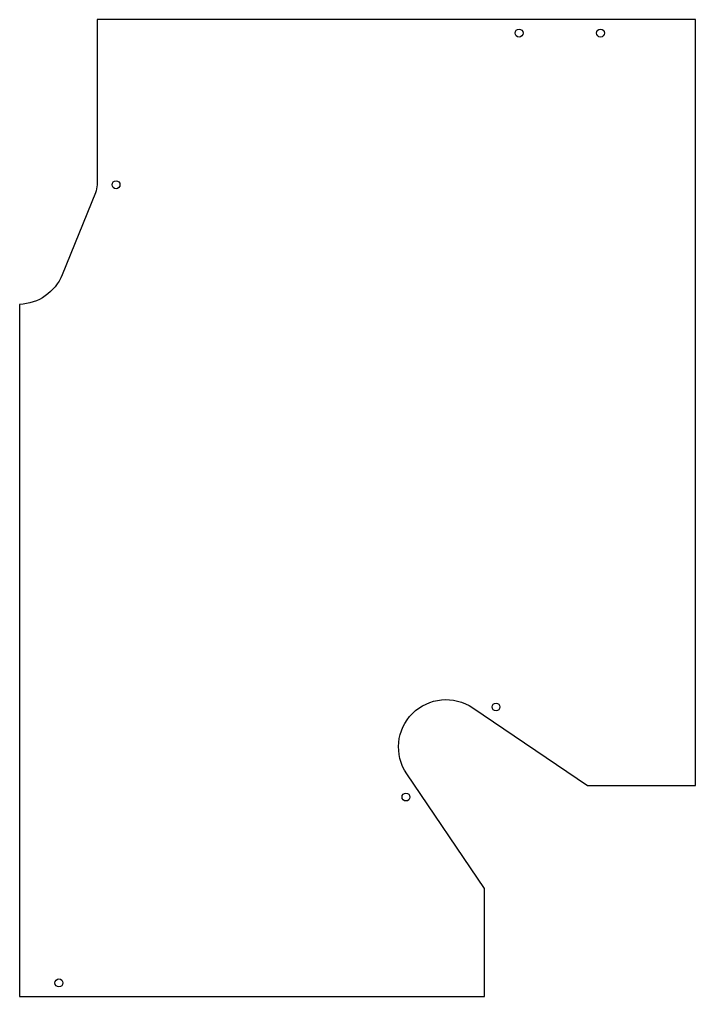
# Model space of a CAD drawing. Header units: millimetres. Extents: x 1 to 250, y -5 to 355.
import ezdxf

# ---------------------------------------------------------------- set-up
doc = ezdxf.new("R2010")
doc.units = ezdxf.units.MM

msp = doc.modelspace()

# ---------------------------------------------------------------- linework, layer by layer
msp.add_lwpolyline([(16.21, 260.95, -0.297361), (0.5, 250.04), (0.5, -5), (171.82, -5), (171.82, 34.76), (143.16, 77.09, -0.825674), (167.47, 101.39), (209.8, 72.74), (249.56, 72.74), (249.56, 355), (29.06, 355), (29.06, 294.12, -0.096822), (28.47, 291.11)], format="xyb", close=True)
for centre in [(184.56, 350), (214.56, 350), (36.06, 294.12), (176.07, 101.67), (142.88, 68.48), (15, 0)]:
    msp.add_circle(centre, 1.45)

doc.saveas('drawing.dxf')
